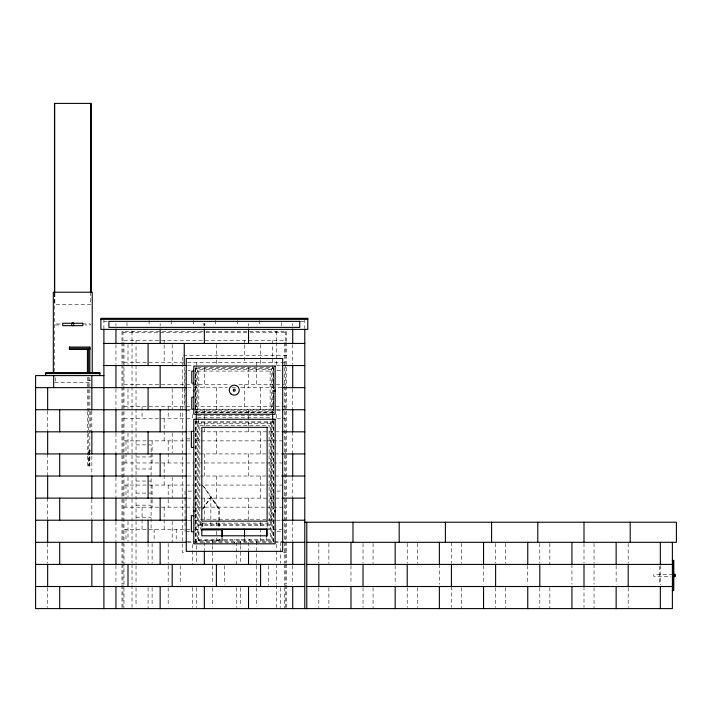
<?xml version="1.0" encoding="UTF-8"?>
<svg xmlns="http://www.w3.org/2000/svg" width="712" height="712" viewBox="0 0 712 712"><rect width="100%" height="100%" fill="white"/><g stroke="black" fill="none" stroke-linecap="round" stroke-linejoin="round"><path stroke-width="0.53" stroke-dasharray="3.56 2.67" d="M202.893 509.169L211.179 496.887M202.333 509.169L210.85 497.118L218.806 509.169L218.806 521.86M90.842 304.273L54.682 304.273L54.682 293.317M103.899 321.352L107.227 321.352M300.339 321.352L304.781 321.352M60.262 323.96L55.082 323.96L55.082 324.966L60.262 324.966M82.512 323.96L90.442 323.96L90.442 324.966L85.262 324.966M122.98 332.397L204.887 332.397M205.999 332.397L249.111 332.397M250.223 332.397L285.69 332.397M123.986 340.434L284.684 340.434M286.696 355.502L182.236 355.502L182.236 552.361L185.574 552.361M123.986 362.533L184.248 362.533M187.381 362.533L284.684 362.533M187.567 365.541L192.285 365.541M276.657 365.541L281.676 365.541M196.298 368.558L272.634 368.558M188.039 370.56L190.051 370.56M276.879 370.56L280.893 370.56M197.206 371.068L271.735 371.068M88.635 380.608L90.842 380.608M54.682 382.62L90.842 382.62M123.986 384.622L230.136 384.622M238.876 384.622L284.684 384.622M187.665 387.639L227.537 387.639M231.854 387.639L236.375 387.639M240.701 387.639L281.676 387.639M123.986 406.721L190.825 406.721M194.75 406.721L284.684 406.721M197.206 409.231L271.735 409.231M187.665 409.738L190.976 409.738M194.394 409.738L276.149 409.738M276.657 409.738L281.676 409.738M186.037 410.735L192.062 410.735M276.879 410.735L282.904 410.735M196.298 411.741L272.634 411.741M195.302 412.746L273.639 412.746M197.509 415.763L271.432 415.763M197.509 417.766L271.432 417.766M123.986 418.772L191.804 418.772M276.95 418.772L284.684 418.772M195.302 421.789L273.639 421.789M195.302 422.795L273.639 422.795M198.31 423.8L271.13 423.693L271.13 523.133L199.814 523.133L199.814 423.693M199.814 425.304L269.118 425.304L269.118 523.133M187.665 431.828L190.976 431.828M194.394 431.828L199.921 431.828M200.926 431.828L281.676 431.828M186.259 438.859L190.638 438.859M195.026 438.859L198.31 438.859M123.986 440.87L190.807 440.87M195.026 440.87L266.003 440.87M267 440.87L284.684 440.87M136.036 444.884L151.104 444.884L151.104 452.556M88.635 450.918L90.842 450.918M187.665 453.927L273.942 453.927M274.948 453.927L281.676 453.927M136.036 456.944L151.104 456.944M123.986 462.969L266.003 462.969M267 462.969L284.684 462.969M136.036 468.994L151.104 468.994M187.665 476.025L273.942 476.025M274.948 476.025L281.676 476.025M136.036 481.045L151.104 481.045M123.986 485.068L266.003 485.068M267 485.068L284.684 485.068M188.039 491.093L192.062 491.093M276.879 491.093L280.893 491.093M136.036 493.096L151.104 493.096M187.665 498.124L199.921 498.124M200.926 498.124L281.676 498.124M136.036 505.155L151.104 505.155M123.986 507.158L266.003 507.158M267 507.158L284.684 507.158M218.806 509.169L219.705 508.938L202.653 484.836M136.036 517.206L151.104 517.206M200.321 519.217L270.631 519.217M187.665 520.214L190.976 520.214M194.394 520.214L199.921 520.214M268.317 520.214L276.149 520.214M276.657 520.214L281.676 520.214M198.31 524.637L270.631 524.637M198.31 525.643L270.631 525.643M268.433 528.251L270.631 528.251M123.986 529.256L190.7 529.256M194.999 529.256L200.65 529.256M266.608 529.256L284.684 529.256M186.037 531.268L190.051 531.268M276.879 531.268L282.904 531.268M198.31 539.304L270.631 539.304L270.631 422.795M187.265 541.307L283.625 541.307M187.665 542.313L281.676 542.313M283.367 552.361L286.696 552.361M672.733 574.655L653.705 574.655L653.705 576.266L670.615 576.266M202.333 485.068L219.376 509.169L219.376 521.86M660.327 565.515L660.327 584.686M659.33 566.227L659.33 584.686M628.189 543.416L628.189 563.308M628.189 587.614L628.189 607.496M616.138 565.515L616.138 584.294M594.039 543.416L594.039 563.308M594.039 564.411L594.039 584.294M594.039 587.614L594.039 608.6M584 543.416L584 563.308M584 586.51L584 607.496M571.941 564.411L571.941 584.294M549.851 543.416L549.851 564.411M549.851 587.614L549.851 608.6M539.803 543.416L539.803 563.308M539.803 587.614L539.803 607.496M527.752 565.515L527.752 584.294M505.654 543.416L505.654 563.308M505.654 587.614L505.654 607.496M495.614 543.416L495.614 563.308M495.614 587.614L495.614 607.496M483.555 565.515L483.555 584.294M461.465 543.416L461.465 563.308M461.465 587.614L461.465 608.6M451.417 542.313L451.417 563.308M451.417 586.51L451.417 607.496M439.366 564.411L439.366 584.294M417.268 543.416L417.268 563.308M417.268 587.614L417.268 607.496M407.22 543.416L407.22 563.308M407.22 587.614L407.22 607.496M395.169 565.515L395.169 584.294M373.07 543.416L373.07 563.308M373.07 587.614L373.07 608.6M363.031 543.416L363.031 563.308M363.031 587.614L363.031 607.496M350.98 565.515L350.98 584.294M328.882 543.416L328.882 563.308M328.882 587.614L328.882 607.496M318.834 543.416L318.834 563.308M318.834 587.614L318.834 607.496M304.781 319.341L304.781 327.974M292.721 323.56L292.721 325.767M292.721 344.546L292.721 364.437M292.721 388.743L292.721 409.738M292.721 431.828L292.721 452.823M292.721 477.129L292.721 498.124M292.721 521.326L292.721 541.209M292.721 565.515L292.721 584.294M286.696 341.368L286.696 331.392L121.975 331.392L121.975 341.368M286.696 342.481L286.696 563.139M286.696 564.251L286.696 584.205M286.696 585.317L286.696 607.496M285.69 331.392L285.69 341.368M285.69 342.481L285.69 363.547M285.69 364.66L285.69 385.726M285.69 386.839L285.69 540.96M285.69 542.072L285.69 563.139M285.69 564.251L285.69 584.205M285.69 585.317L285.69 607.496M284.684 342.641L284.684 541.307M284.684 542.313L284.684 563.406M284.684 564.411L284.684 585.504M284.684 587.614L284.684 608.6M281.676 322.625L281.676 325.918M280.67 542.313L280.67 563.308M280.67 587.614L280.67 607.496M276.657 331.392L276.657 341.368M276.657 342.481L276.657 364.66M276.657 414.464L276.657 418.576M276.657 544.288L276.657 549.833M276.657 550.946L276.657 563.139M276.657 564.251L276.657 584.205M276.657 585.317L276.657 607.496M275.651 331.392L275.651 332.397M273.862 370.56L273.862 389.019M273.862 390.105L273.862 410.735M273.862 491.093L273.862 509.552M273.862 513.895L273.862 531.268M273.639 367.552L273.639 388.565M273.639 392.988L273.639 412.898M273.639 420.641L273.639 509.133M273.639 513.557L273.639 542.313M273.542 388.788L273.542 367.65L195.4 367.65L195.4 412.649L273.542 412.649L273.542 389.865M273.542 420.881L273.542 509.124M273.542 513.539L273.542 542.215M272.634 340.434L272.634 412.746M272.634 418.772L272.634 541.307M271.628 422.795L271.628 540.301L197.304 540.301L197.304 422.795M270.124 371.068L270.124 409.231M268.62 565.613L268.62 585.504M267.614 421.789L267.614 422.795M267.116 521.122L267.116 524.637M267.116 525.643L267.116 527.396M266.608 538.023L266.608 541.307M260.583 344.546L260.583 358.91M260.583 360.014L260.583 365.541M260.583 387.639L260.583 409.738M260.583 431.828L260.583 453.927M260.583 476.025L260.583 498.124M260.583 522.43L260.583 536.786M260.583 537.898L260.583 542.313M259.577 320.436L259.577 325.918M256.569 362.533L256.569 366.947M256.569 368.051L256.569 384.622M256.569 541.307L256.569 563.406M256.569 565.613L256.569 585.504M256.569 587.712L256.569 606.49M249.538 539.304L249.538 540.301M248.532 323.56L248.532 325.767M248.532 367.748L248.532 387.639M248.532 409.738L248.532 431.828M248.532 453.927L248.532 476.025M248.532 498.124L248.532 520.214M248.532 542.313L248.532 550.047M244.51 340.434L244.51 343.745M244.51 344.848L244.51 362.533M244.51 384.622L244.51 406.721M244.51 538.023L244.51 541.307M241.502 539.304L241.502 540.301M240.496 541.307L240.496 544.627M240.496 545.73L240.496 563.406M240.496 587.712L240.496 606.49M237.479 320.436L237.479 325.918M236.482 542.313L236.482 564.411M236.482 587.614L236.482 607.496M234.47 539.304L234.47 540.301M234.47 542.215L234.47 543.817M227.44 539.304L227.44 540.301M224.422 565.613L224.422 584.401M222.42 538.023L222.42 541.307M221.815 537.453L221.815 540.711L198.915 540.711L198.915 529.861M219.376 522.911L219.376 529.256M219.403 539.304L219.403 540.301M218.806 522.911L218.806 529.256M216.386 344.546L216.386 358.91M216.386 360.014L216.386 364.437M216.386 387.639L216.386 409.738M216.386 431.828L216.386 453.927M216.386 476.025L216.386 498.124M216.386 522.43L216.386 530.164M216.386 531.268L216.386 536.786M216.386 537.898L216.386 542.313M215.389 320.436L215.389 325.918M213.377 421.789L213.377 422.795M212.372 541.307L212.372 544.627M212.372 545.73L212.372 563.406M212.372 565.613L212.372 584.401M212.372 587.712L212.372 606.49M210.85 497.118L210.85 521.495M210.85 522.608L210.85 529.256M204.842 323.355L204.842 325.366M204.335 323.56L204.335 325.767M204.335 367.748L204.335 387.639M204.335 409.738L204.335 431.828M204.335 453.927L204.335 476.025M204.335 498.124L204.335 520.214M204.335 542.313L204.335 550.047M203.837 323.355L203.837 325.366M202.893 522.911L202.893 528.197M202.333 522.911L202.333 528.197M201.825 522.003L201.825 524.637M201.825 525.643L201.825 527.396M201.327 421.789L201.327 422.795M200.321 521.22L200.321 529.256M198.817 371.068L198.817 409.231M198.31 418.772L198.31 541.307M196.298 362.533L196.298 364.74M196.298 365.843L196.298 412.853M196.298 420.605L196.298 544.627M196.298 545.73L196.298 563.406M196.298 587.712L196.298 607.603M195.4 420.881L195.4 542.215M195.302 367.552L195.302 412.898M195.302 420.641L195.302 542.313M195.07 370.56L195.07 410.735M195.07 491.093L195.07 531.268M193.29 320.436L193.29 325.918M192.285 414.464L192.285 418.576M192.285 544.52L192.285 564.411M192.285 587.614L192.285 607.496M185.031 370.56L185.031 385.762M185.031 386.847L185.031 408.563M185.031 491.093L185.031 496.522M185.031 497.608L185.031 531.268M184.248 366.947L184.248 387.942M184.248 389.046L184.248 406.721M180.234 406.721L180.234 418.772M180.234 565.613L180.234 584.401M176.211 529.256L176.211 541.307M172.197 344.546L172.197 365.541M172.197 388.743L172.197 409.738M172.197 432.94L172.197 452.823M172.197 477.129L172.197 498.124M172.197 521.326L172.197 542.313M171.191 320.436L171.191 325.918M168.183 406.721L168.183 418.772M168.183 440.87L168.183 462.969M168.183 485.068L168.183 498.32M168.183 499.423L168.183 507.158M168.183 543.523L168.183 563.406M168.183 565.613L168.183 584.401M168.183 587.712L168.183 606.49M164.16 340.434L164.16 343.745M164.16 344.848L164.16 362.533M164.16 418.772L164.16 440.87M164.16 462.969L164.16 474.014M164.16 475.118L164.16 485.068M164.16 507.158L164.16 529.256M160.147 323.56L160.147 325.767M154.121 529.256L154.121 541.307M152.11 440.87L152.11 462.969M152.11 485.068L152.11 498.32M152.11 499.423L152.11 507.158M152.11 543.523L152.11 563.406M152.11 587.712L152.11 606.49M151.104 453.651L151.104 498.578M151.104 499.673L151.104 529.256M149.093 320.436L149.093 325.918M148.087 543.416L148.087 563.308M148.087 587.614L148.087 608.6M142.062 406.721L142.062 418.772M142.062 507.158L142.062 529.256M136.036 340.434L136.036 541.307M136.036 543.523L136.036 563.406M136.036 565.613L136.036 584.401M136.036 587.712L136.036 606.49M133.028 331.392L133.028 332.397M132.023 331.392L132.023 341.368M132.023 342.481L132.023 363.547M132.023 364.66L132.023 385.726M132.023 386.839L132.023 541.307M132.023 542.072L132.023 563.139M132.023 564.251L132.023 584.205M132.023 585.317L132.023 607.496M128 344.546L128 364.437M128 388.743L128 408.626M128 432.94L128 453.927M128 477.129L128 497.021M128 521.326L128 541.209M127.003 322.625L127.003 325.918M125.997 440.87L125.997 462.969M125.997 485.068L125.997 496.113M125.997 497.216L125.997 507.158M125.997 529.256L125.997 541.307M123.986 342.641L123.986 498.32M123.986 499.423L123.986 541.307M123.986 543.523L123.986 585.504M123.986 587.712L123.986 607.603M122.98 331.392L122.98 341.368M122.98 342.481L122.98 363.547M122.98 364.66L122.98 385.726M122.98 386.839L122.98 540.96M122.98 542.072L122.98 563.139M122.98 564.251L122.98 584.205M122.98 585.317L122.98 607.496M121.975 342.481L121.975 363.547M121.975 364.66L121.975 385.726M121.975 386.839L121.975 540.96M121.975 542.072L121.975 563.139M121.975 564.251L121.975 584.205M121.975 585.317L121.975 607.496M115.949 323.56L115.949 325.767M115.949 344.546L115.949 364.437M115.949 388.743L115.949 409.738M115.949 432.94L115.949 452.823M115.949 477.129L115.949 497.021M115.949 521.326L115.949 541.209M115.949 565.515L115.949 584.294M103.899 319.341L103.899 327.974M91.848 410.842L91.848 430.724M91.848 456.134L91.848 474.922M91.848 499.228L91.848 519.11M90.842 411.367L90.842 431.143M90.638 292.223L90.638 304.273M89.837 377.271L89.837 388.298M89.837 389.393L89.837 410.272M89.837 411.367L89.837 452.921M89.837 456.116L89.837 465.977L87.425 465.977L87.425 455.992M89.792 450.918L89.792 465.977M89.676 450.918L89.676 465.977M89.481 450.918L89.481 465.977M89.231 450.918L89.231 465.977M88.947 450.918L88.947 465.977M88.635 377.04L88.635 465.977M87.425 377.209L87.425 388.307M87.425 389.42L87.425 410.504M87.425 411.607L87.425 432.691M87.425 433.804L87.425 454.888M55.687 377.591L55.687 382.62M54.886 293.317L54.886 304.273M54.575 293.326L54.575 371.468M47.651 410.842L47.651 430.724M47.651 453.927L47.651 474.922M47.651 498.124L47.651 519.11M47.651 543.416L47.651 563.308M47.651 587.614L47.651 607.496M271.735 369.457L197.206 369.457L197.206 410.842L271.735 410.842L271.735 369.457"/><path stroke-width="1.07" d="M69.456 347.064L69.456 349.467L69.456 347.064L89.783 347.064L89.872 349.432L89.436 348.577M89.436 347.954L89.783 347.064M274.467 390.496C275.82 388.832 275.82 392.472 274.467 390.808M274.467 511.02C275.82 509.356 275.82 512.996 274.467 511.332M72.135 323.23A1.299 1.29 -90 0 0 71.663 323.711A1.308 1.308 0 0 1 72.108 323.23L73.416 323.23A1.299 1.29 -90 0 1 73.897 323.711A1.308 1.308 0 0 0 73.416 323.23M73.416 325.491A1.308 1.308 0 0 0 73.897 325.01A1.299 1.29 -90 0 1 73.416 325.491L72.108 325.491A1.308 1.308 0 0 1 71.627 325.01A1.299 1.29 -90 0 0 72.135 325.491M194.047 391.235L193.29 390.648L194.047 390.069M194.047 511.759L193.29 511.18L194.047 510.593M100.882 319.341L307.789 319.341M103.899 343.442L304.781 343.442M69.812 348.266L90.139 348.266M69.456 349.467L89.837 349.467L89.837 372.821M103.899 365.541L186.74 365.541M282.014 365.541L304.781 365.541M193.789 371.068L191.786 371.068L191.786 383.118L193.789 383.118M45.648 373.577L99.885 373.577M103.899 375.589L35.6 375.589L35.6 608.6L672.386 608.6L672.386 542.313M35.6 387.639L186.758 387.639M282.014 387.639L304.781 387.639M193.789 397.18L191.786 397.18L191.786 409.231L193.789 409.231M35.6 409.738L186.758 409.738M282.014 409.738L304.781 409.738M193.789 431.33L191.377 431.33L191.377 447.403L193.789 447.403M35.6 431.828L186.758 431.828M282.014 431.828L304.781 431.828M35.6 453.927L186.758 453.927M282.014 453.927L304.781 453.927M35.6 476.025L186.758 476.025M282.014 476.025L304.781 476.025M35.6 498.124L186.758 498.124M282.014 498.124L304.781 498.124M193.789 515.702L191.377 515.702L191.377 531.766L193.789 531.766M35.6 520.214L186.758 520.214M282.014 520.214L304.781 520.214M304.781 522.225L676.4 522.225L676.4 542.313L306.783 542.313M201.416 529.256L267.329 529.256M201.095 529.861L221.815 529.861L221.815 536.367M35.6 542.313L186.758 542.313M282.059 542.313L304.781 542.313M672.386 560.397L673.792 560.397L673.792 590.524L672.386 590.524M35.6 564.411L304.781 564.411M306.783 564.411L672.386 564.411M673.792 574.255L674.994 574.255L674.994 576.667L673.792 576.667M673.792 574.611L674.994 574.611M673.792 575.456L674.994 575.456M673.792 576.311L674.994 576.311M35.6 586.51L304.781 586.51M306.783 586.51L672.386 586.51M672.787 560.397L672.787 590.524M660.327 542.313L660.327 564.411M660.327 586.51L660.327 608.6M630.2 522.225L630.2 542.313M628.189 564.411L628.189 586.51M616.138 542.313L616.138 564.411M616.138 586.51L616.138 608.6M584 522.225L584 542.313M584 564.411L584 586.51M571.941 542.313L571.941 564.411M571.941 586.51L571.941 608.6M539.803 564.411L539.803 586.51M537.791 522.225L537.791 542.313M527.752 542.313L527.752 564.411M527.752 586.51L527.752 608.6M495.614 564.411L495.614 586.51M491.592 522.225L491.592 542.313M483.555 542.313L483.555 564.411M483.555 586.51L483.555 608.6M451.417 564.411L451.417 586.51M445.392 522.225L445.392 542.313M439.366 542.313L439.366 564.411M439.366 586.51L439.366 608.6M407.22 564.411L407.22 586.51M399.192 522.225L399.192 542.313M395.169 542.313L395.169 564.411M395.169 586.51L395.169 608.6M363.031 564.411L363.031 586.51M352.983 522.225L352.983 542.313M350.98 542.313L350.98 564.411M350.98 586.51L350.98 608.6M318.834 564.411L318.834 586.51M306.783 522.225L306.783 608.6M304.781 329.086L304.781 608.6M292.721 329.086L292.721 343.442M292.721 365.541L292.721 387.639M292.721 409.738L292.721 431.828M292.721 453.927L292.721 476.025M292.721 498.124L292.721 520.214M292.721 542.313L292.721 564.411M292.721 586.51L292.721 608.6M272.634 413.752L272.634 419.777M266.608 529.256L266.608 536.928M260.583 564.411L260.583 586.51M248.532 329.086L248.532 343.442M248.532 551.15L248.532 564.411M248.532 586.51L248.532 608.6M244.51 529.256L244.51 536.928M222.42 529.256L222.42 536.928M216.386 564.411L216.386 586.51M204.335 329.086L204.335 343.442M204.335 551.15L204.335 564.411M204.335 586.51L204.335 608.6M196.298 413.752L196.298 419.777M184.248 343.442L184.248 365.541M172.197 564.411L172.197 586.51M160.147 329.086L160.147 343.442M160.147 365.541L160.147 387.639M160.147 409.738L160.147 431.828M160.147 453.927L160.147 476.025M160.147 498.124L160.147 520.214M160.147 542.313L160.147 564.411M160.147 586.51L160.147 608.6M148.087 343.442L148.087 365.541M148.087 387.639L148.087 409.738M148.087 431.828L148.087 453.927M148.087 476.025L148.087 498.124M148.087 520.214L148.087 542.313M128 564.411L128 586.51M115.949 329.086L115.949 343.442M115.949 365.541L115.949 387.639M115.949 409.738L115.949 431.828M115.949 453.927L115.949 476.025M115.949 498.124L115.949 520.214M115.949 542.313L115.949 564.411M115.949 586.51L115.949 608.6M103.899 329.086L103.899 608.6M99.885 375.589L99.885 372.572L45.648 372.572L45.648 375.589M92.222 372.572L92.222 292.223L53.311 292.223L53.311 372.572M91.848 375.589L91.848 409.738M91.848 431.828L91.848 453.927M91.848 476.025L91.848 498.124M91.848 520.214L91.848 542.313M91.848 564.411L91.848 586.51M91.038 292.223L91.038 103.4L54.486 103.4L54.486 292.223M90.842 103.4L90.842 292.223M88.635 349.467L88.635 372.821M87.425 349.467L87.425 372.776M59.701 409.738L59.701 431.828M59.701 453.927L59.701 476.025M59.701 498.124L59.701 520.214M59.701 542.313L59.701 564.411M59.701 586.51L59.701 608.6M54.682 103.4L54.682 292.223M53.676 375.589L53.676 387.639M47.651 387.639L47.651 409.738M47.651 431.828L47.651 453.927M47.651 476.025L47.651 498.124M47.651 520.214L47.651 542.313M47.651 564.411L47.651 586.51M73.808 325.064A1.202 1.202 0 0 1 71.716 325.064M71.912 323.613A1.202 1.202 0 0 1 73.612 323.613M307.789 318.335L100.882 318.335L100.882 329.38L307.789 329.38L307.789 318.335M299.752 321.352L108.918 321.352L108.918 327.378L299.752 327.378L299.752 321.352M82.806 323.257L62.718 323.257L62.718 325.669L82.806 325.669L82.806 323.257M282.682 358.51L186.259 358.51L186.259 551.355L282.682 551.355L282.682 358.51M275.143 366.048L193.789 366.048L193.789 414.25L275.143 414.25L275.143 366.048M275.143 419.279L193.789 419.279L193.789 543.817L275.143 543.817L275.143 419.279M267.116 427.316L201.825 427.316L201.825 521.122L267.116 521.122L267.116 427.316M267.116 529.158L201.825 529.158L201.825 535.789L267.116 535.789L267.116 529.158M233.616 390.924A1.006 1.006 0 0 0 235.245 390.318A1.006 1.006 0 0 0 233.91 389.206A1.006 1.006 0 0 0 233.616 390.924M231.035 394.003A5.02 5.02 0 0 0 239.205 391.013A5.02 5.02 0 0 0 232.53 385.432A5.02 5.02 0 0 0 231.035 394.003"/></g></svg>
